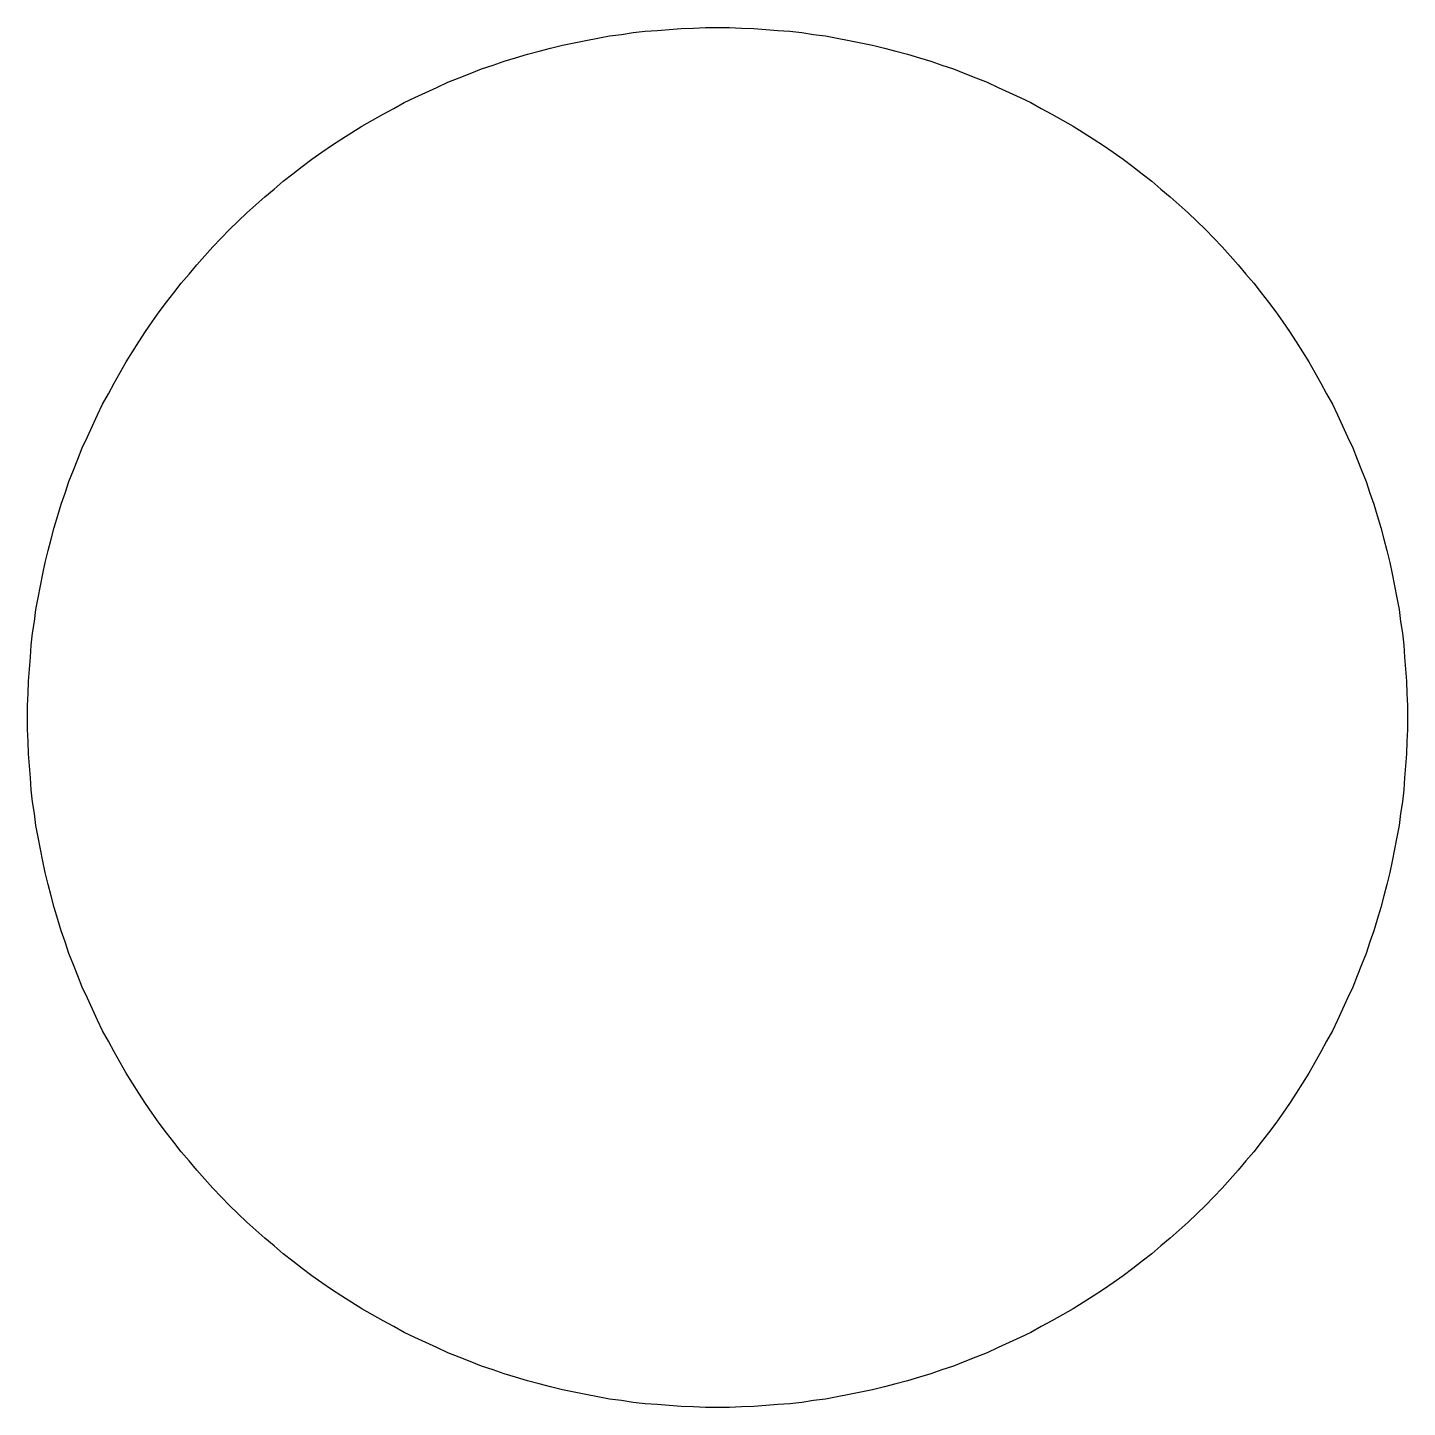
# Model space of a CAD drawing. Header units: metres. Extents: x 0 to 240, y -8 to 326.
# Drawn here: x 118.5 to 121.5, y 214.5 to 217.5 of the extents above; entities that cross this region are included whole.
import ezdxf

# ---------------------------------------------------------------- set-up
doc = ezdxf.new("R2010")
doc.units = ezdxf.units.M

msp = doc.modelspace()

# ---------------------------------------------------------------- linework, layer by layer
for p, q in [((119.948, 217.499), (119.974, 217.5)), ((119.974, 217.5), (120, 217.5)), ((120, 217.5), (120.026, 217.5)), ((120.026, 217.5), (120.052, 217.499)), ((119.688, 217.467), (119.714, 217.472)), ((119.714, 217.472), (119.74, 217.477)), ((119.74, 217.477), (119.765, 217.482)), ((119.765, 217.482), (119.791, 217.485)), ((119.791, 217.485), (119.817, 217.489)), ((119.817, 217.489), (119.843, 217.492)), ((119.843, 217.492), (119.869, 217.494)), ((119.869, 217.494), (119.895, 217.496)), ((119.895, 217.496), (119.921, 217.498)), ((119.921, 217.498), (119.948, 217.499)), ((120.052, 217.499), (120.079, 217.498)), ((120.079, 217.498), (120.105, 217.496)), ((120.105, 217.496), (120.131, 217.494)), ((120.131, 217.494), (120.157, 217.492)), ((120.157, 217.492), (120.183, 217.489)), ((120.183, 217.489), (120.209, 217.485)), ((120.209, 217.485), (120.235, 217.482)), ((120.235, 217.482), (120.26, 217.477)), ((120.26, 217.477), (120.286, 217.472)), ((120.286, 217.472), (120.312, 217.467)), ((119.561, 217.434), (119.587, 217.442)), ((119.587, 217.442), (119.612, 217.449)), ((119.612, 217.449), (119.637, 217.455)), ((119.637, 217.455), (119.663, 217.462)), ((119.663, 217.462), (119.688, 217.467)), ((120.312, 217.467), (120.337, 217.462)), ((120.337, 217.462), (120.363, 217.455)), ((120.363, 217.455), (120.388, 217.449)), ((120.388, 217.449), (120.413, 217.442)), ((120.413, 217.442), (120.439, 217.434)), ((119.462, 217.4), (119.487, 217.41)), ((119.487, 217.41), (119.512, 217.418)), ((119.512, 217.418), (119.536, 217.427)), ((119.536, 217.427), (119.561, 217.434)), ((120.439, 217.434), (120.464, 217.427)), ((120.464, 217.427), (120.488, 217.418)), ((120.488, 217.418), (120.513, 217.41)), ((120.513, 217.41), (120.538, 217.4)), ((119.39, 217.37), (119.414, 217.381)), ((119.414, 217.381), (119.438, 217.391)), ((119.438, 217.391), (119.462, 217.4)), ((120.538, 217.4), (120.562, 217.391)), ((120.562, 217.391), (120.586, 217.381)), ((120.586, 217.381), (120.61, 217.37)), ((119.342, 217.348), (119.366, 217.359)), ((119.366, 217.359), (119.39, 217.37)), ((120.61, 217.37), (120.634, 217.359)), ((120.634, 217.359), (120.658, 217.348)), ((119.273, 217.312), (119.296, 217.324)), ((119.296, 217.324), (119.319, 217.337)), ((119.319, 217.337), (119.342, 217.348)), ((120.658, 217.348), (120.681, 217.337)), ((120.681, 217.337), (120.704, 217.324)), ((120.704, 217.324), (120.727, 217.312)), ((119.227, 217.286), (119.25, 217.299)), ((119.25, 217.299), (119.273, 217.312)), ((120.727, 217.312), (120.75, 217.299)), ((120.75, 217.299), (120.773, 217.286)), ((119.183, 217.258), (119.205, 217.272)), ((119.205, 217.272), (119.227, 217.286)), ((120.773, 217.286), (120.795, 217.272)), ((120.795, 217.272), (120.817, 217.258)), ((119.14, 217.229), (119.161, 217.244)), ((119.161, 217.244), (119.183, 217.258)), ((120.817, 217.258), (120.839, 217.244)), ((120.839, 217.244), (120.86, 217.229)), ((119.097, 217.198), (119.118, 217.214)), ((119.118, 217.214), (119.14, 217.229)), ((120.86, 217.229), (120.882, 217.214)), ((120.882, 217.214), (120.903, 217.198)), ((119.056, 217.166), (119.077, 217.182)), ((119.077, 217.182), (119.097, 217.198)), ((120.903, 217.198), (120.923, 217.182)), ((120.923, 217.182), (120.944, 217.166)), ((119.016, 217.132), (119.036, 217.149)), ((119.036, 217.149), (119.056, 217.166)), ((120.944, 217.166), (120.964, 217.149)), ((120.964, 217.149), (120.984, 217.132)), ((118.977, 217.097), (118.996, 217.115)), ((118.996, 217.115), (119.016, 217.132)), ((120.984, 217.132), (121.004, 217.115)), ((121.004, 217.115), (121.023, 217.097)), ((118.958, 217.079), (118.977, 217.097)), ((121.023, 217.097), (121.042, 217.079)), ((118.921, 217.042), (118.939, 217.061)), ((118.939, 217.061), (118.958, 217.079)), ((121.042, 217.079), (121.061, 217.061)), ((121.061, 217.061), (121.079, 217.042)), ((118.885, 217.004), (118.903, 217.023)), ((118.903, 217.023), (118.921, 217.042)), ((121.079, 217.042), (121.097, 217.023)), ((121.097, 217.023), (121.115, 217.004)), ((118.868, 216.984), (118.885, 217.004)), ((121.115, 217.004), (121.132, 216.984)), ((118.834, 216.944), (118.851, 216.964)), ((118.851, 216.964), (118.868, 216.984)), ((121.132, 216.984), (121.149, 216.964)), ((121.149, 216.964), (121.166, 216.944)), ((118.818, 216.923), (118.834, 216.944)), ((121.166, 216.944), (121.182, 216.923)), ((118.786, 216.882), (118.802, 216.903)), ((118.802, 216.903), (118.818, 216.923)), ((121.182, 216.923), (121.198, 216.903)), ((121.198, 216.903), (121.214, 216.882)), ((118.771, 216.86), (118.786, 216.882)), ((121.214, 216.882), (121.229, 216.86)), ((118.756, 216.839), (118.771, 216.86)), ((121.229, 216.86), (121.244, 216.839)), ((118.728, 216.795), (118.742, 216.817)), ((118.742, 216.817), (118.756, 216.839)), ((121.244, 216.839), (121.258, 216.817)), ((121.258, 216.817), (121.272, 216.795)), ((118.714, 216.773), (118.728, 216.795)), ((121.272, 216.795), (121.286, 216.773)), ((118.688, 216.727), (118.701, 216.75)), ((118.701, 216.75), (118.714, 216.773)), ((121.286, 216.773), (121.299, 216.75)), ((121.299, 216.75), (121.312, 216.727)), ((118.676, 216.704), (118.688, 216.727)), ((121.312, 216.727), (121.324, 216.704)), ((118.663, 216.681), (118.676, 216.704)), ((121.324, 216.704), (121.337, 216.681)), ((118.652, 216.658), (118.663, 216.681)), ((121.337, 216.681), (121.348, 216.658)), ((118.63, 216.61), (118.641, 216.634)), ((118.641, 216.634), (118.652, 216.658)), ((121.348, 216.658), (121.359, 216.634)), ((121.359, 216.634), (121.37, 216.61)), ((118.619, 216.586), (118.63, 216.61)), ((121.37, 216.61), (121.381, 216.586)), ((118.609, 216.562), (118.619, 216.586)), ((121.381, 216.586), (121.391, 216.562)), ((118.6, 216.538), (118.609, 216.562)), ((121.391, 216.562), (121.4, 216.538)), ((118.582, 216.488), (118.59, 216.513)), ((118.59, 216.513), (118.6, 216.538)), ((121.4, 216.538), (121.41, 216.513)), ((121.41, 216.513), (121.418, 216.488)), ((118.573, 216.464), (118.582, 216.488)), ((121.418, 216.488), (121.427, 216.464)), ((118.566, 216.439), (118.573, 216.464)), ((121.427, 216.464), (121.434, 216.439)), ((118.558, 216.413), (118.566, 216.439)), ((121.434, 216.439), (121.442, 216.413)), ((118.551, 216.388), (118.558, 216.413)), ((121.442, 216.413), (121.449, 216.388)), ((118.538, 216.337), (118.545, 216.363)), ((118.545, 216.363), (118.551, 216.388)), ((121.449, 216.388), (121.455, 216.363)), ((121.455, 216.363), (121.462, 216.337)), ((118.533, 216.312), (118.538, 216.337)), ((121.462, 216.337), (121.467, 216.312)), ((118.528, 216.286), (118.533, 216.312)), ((121.467, 216.312), (121.472, 216.286)), ((118.523, 216.26), (118.528, 216.286)), ((121.472, 216.286), (121.477, 216.26)), ((118.518, 216.235), (118.523, 216.26)), ((121.477, 216.26), (121.482, 216.235)), ((118.515, 216.209), (118.518, 216.235)), ((121.482, 216.235), (121.485, 216.209)), ((118.508, 216.157), (118.511, 216.183)), ((118.511, 216.183), (118.515, 216.209)), ((121.485, 216.209), (121.489, 216.183)), ((121.489, 216.183), (121.492, 216.157)), ((118.506, 216.131), (118.508, 216.157)), ((121.492, 216.157), (121.494, 216.131)), ((118.504, 216.105), (118.506, 216.131)), ((121.494, 216.131), (121.496, 216.105)), ((118.502, 216.079), (118.504, 216.105)), ((121.496, 216.105), (121.498, 216.079)), ((118.501, 216.052), (118.502, 216.079)), ((121.498, 216.079), (121.499, 216.052)), ((118.5, 216.026), (118.501, 216.052)), ((121.499, 216.052), (121.5, 216.026)), ((118.5, 216), (118.5, 216.026)), ((118.5, 215.974), (118.5, 216)), ((121.5, 216.026), (121.5, 216)), ((121.5, 216), (121.5, 215.974)), ((118.501, 215.948), (118.5, 215.974)), ((121.5, 215.974), (121.499, 215.948)), ((118.502, 215.921), (118.501, 215.948)), ((121.499, 215.948), (121.498, 215.921)), ((118.504, 215.895), (118.502, 215.921)), ((121.498, 215.921), (121.496, 215.895)), ((118.506, 215.869), (118.504, 215.895)), ((121.496, 215.895), (121.494, 215.869)), ((118.508, 215.843), (118.506, 215.869)), ((121.494, 215.869), (121.492, 215.843)), ((118.511, 215.817), (118.508, 215.843)), ((121.492, 215.843), (121.489, 215.817)), ((118.515, 215.791), (118.511, 215.817)), ((118.518, 215.765), (118.515, 215.791)), ((121.485, 215.791), (121.482, 215.765)), ((121.489, 215.817), (121.485, 215.791)), ((118.523, 215.74), (118.518, 215.765)), ((121.482, 215.765), (121.477, 215.74)), ((118.528, 215.714), (118.523, 215.74)), ((121.477, 215.74), (121.472, 215.714)), ((118.533, 215.688), (118.528, 215.714)), ((121.472, 215.714), (121.467, 215.688)), ((118.538, 215.663), (118.533, 215.688)), ((121.467, 215.688), (121.462, 215.663)), ((118.545, 215.637), (118.538, 215.663)), ((121.462, 215.663), (121.455, 215.637)), ((118.551, 215.612), (118.545, 215.637)), ((118.558, 215.587), (118.551, 215.612)), ((121.449, 215.612), (121.442, 215.587)), ((121.455, 215.637), (121.449, 215.612)), ((118.566, 215.561), (118.558, 215.587)), ((121.442, 215.587), (121.434, 215.561)), ((118.573, 215.536), (118.566, 215.561)), ((121.434, 215.561), (121.427, 215.536)), ((118.582, 215.512), (118.573, 215.536)), ((121.427, 215.536), (121.418, 215.512)), ((118.59, 215.487), (118.582, 215.512)), ((121.418, 215.512), (121.41, 215.487)), ((118.6, 215.462), (118.59, 215.487)), ((118.609, 215.438), (118.6, 215.462)), ((121.4, 215.462), (121.391, 215.438)), ((121.41, 215.487), (121.4, 215.462)), ((118.619, 215.414), (118.609, 215.438)), ((121.391, 215.438), (121.381, 215.414)), ((118.63, 215.39), (118.619, 215.414)), ((121.381, 215.414), (121.37, 215.39)), ((118.641, 215.366), (118.63, 215.39)), ((121.37, 215.39), (121.359, 215.366)), ((118.652, 215.342), (118.641, 215.366)), ((118.663, 215.319), (118.652, 215.342)), ((121.348, 215.342), (121.337, 215.319)), ((121.359, 215.366), (121.348, 215.342)), ((118.676, 215.296), (118.663, 215.319)), ((121.337, 215.319), (121.324, 215.296)), ((118.688, 215.273), (118.676, 215.296)), ((121.324, 215.296), (121.312, 215.273)), ((118.701, 215.25), (118.688, 215.273)), ((118.714, 215.227), (118.701, 215.25)), ((121.299, 215.25), (121.286, 215.227)), ((121.312, 215.273), (121.299, 215.25)), ((118.728, 215.205), (118.714, 215.227)), ((121.286, 215.227), (121.272, 215.205)), ((118.742, 215.183), (118.728, 215.205)), ((121.272, 215.205), (121.258, 215.183)), ((118.756, 215.161), (118.742, 215.183)), ((118.771, 215.14), (118.756, 215.161)), ((121.244, 215.161), (121.229, 215.14)), ((121.258, 215.183), (121.244, 215.161)), ((118.786, 215.118), (118.771, 215.14)), ((121.229, 215.14), (121.214, 215.118)), ((118.802, 215.097), (118.786, 215.118)), ((121.214, 215.118), (121.198, 215.097)), ((118.818, 215.077), (118.802, 215.097)), ((118.834, 215.056), (118.818, 215.077)), ((121.182, 215.077), (121.166, 215.056)), ((121.198, 215.097), (121.182, 215.077)), ((118.851, 215.036), (118.834, 215.056)), ((121.166, 215.056), (121.149, 215.036)), ((118.868, 215.016), (118.851, 215.036)), ((118.885, 214.996), (118.868, 215.016)), ((121.132, 215.016), (121.115, 214.996)), ((121.149, 215.036), (121.132, 215.016)), ((118.903, 214.977), (118.885, 214.996)), ((121.115, 214.996), (121.097, 214.977)), ((118.921, 214.958), (118.903, 214.977)), ((118.939, 214.939), (118.921, 214.958)), ((121.079, 214.958), (121.061, 214.939)), ((121.097, 214.977), (121.079, 214.958)), ((118.958, 214.921), (118.939, 214.939)), ((118.977, 214.903), (118.958, 214.921)), ((121.042, 214.921), (121.023, 214.903)), ((121.061, 214.939), (121.042, 214.921)), ((118.996, 214.885), (118.977, 214.903)), ((121.023, 214.903), (121.004, 214.885)), ((119.016, 214.868), (118.996, 214.885)), ((119.036, 214.851), (119.016, 214.868)), ((120.984, 214.868), (120.964, 214.851)), ((121.004, 214.885), (120.984, 214.868)), ((119.056, 214.834), (119.036, 214.851)), ((119.077, 214.818), (119.056, 214.834)), ((120.944, 214.834), (120.923, 214.818)), ((120.964, 214.851), (120.944, 214.834)), ((119.097, 214.802), (119.077, 214.818)), ((119.118, 214.786), (119.097, 214.802)), ((120.903, 214.802), (120.882, 214.786)), ((120.923, 214.818), (120.903, 214.802)), ((119.14, 214.771), (119.118, 214.786)), ((119.161, 214.756), (119.14, 214.771)), ((120.86, 214.771), (120.839, 214.756)), ((120.882, 214.786), (120.86, 214.771)), ((119.183, 214.742), (119.161, 214.756)), ((119.205, 214.728), (119.183, 214.742)), ((120.817, 214.742), (120.795, 214.728)), ((120.839, 214.756), (120.817, 214.742)), ((119.227, 214.714), (119.205, 214.728)), ((119.25, 214.701), (119.227, 214.714)), ((120.773, 214.714), (120.75, 214.701)), ((120.795, 214.728), (120.773, 214.714)), ((119.273, 214.688), (119.25, 214.701)), ((119.296, 214.676), (119.273, 214.688)), ((120.727, 214.688), (120.704, 214.676)), ((120.75, 214.701), (120.727, 214.688)), ((119.319, 214.663), (119.296, 214.676)), ((119.342, 214.652), (119.319, 214.663)), ((119.366, 214.641), (119.342, 214.652)), ((120.658, 214.652), (120.634, 214.641)), ((120.681, 214.663), (120.658, 214.652)), ((120.704, 214.676), (120.681, 214.663)), ((119.39, 214.63), (119.366, 214.641)), ((119.414, 214.619), (119.39, 214.63)), ((120.61, 214.63), (120.586, 214.619)), ((120.634, 214.641), (120.61, 214.63)), ((119.438, 214.609), (119.414, 214.619)), ((119.462, 214.6), (119.438, 214.609)), ((119.487, 214.59), (119.462, 214.6)), ((119.512, 214.582), (119.487, 214.59)), ((120.513, 214.59), (120.488, 214.582)), ((120.538, 214.6), (120.513, 214.59)), ((120.562, 214.609), (120.538, 214.6)), ((120.586, 214.619), (120.562, 214.609)), ((119.536, 214.573), (119.512, 214.582)), ((119.561, 214.566), (119.536, 214.573)), ((119.587, 214.558), (119.561, 214.566)), ((120.439, 214.566), (120.413, 214.558)), ((120.464, 214.573), (120.439, 214.566)), ((120.488, 214.582), (120.464, 214.573)), ((119.612, 214.551), (119.587, 214.558)), ((119.637, 214.545), (119.612, 214.551)), ((119.663, 214.538), (119.637, 214.545)), ((119.688, 214.533), (119.663, 214.538)), ((119.714, 214.528), (119.688, 214.533)), ((120.312, 214.533), (120.286, 214.528)), ((120.337, 214.538), (120.312, 214.533)), ((120.363, 214.545), (120.337, 214.538)), ((120.388, 214.551), (120.363, 214.545)), ((120.413, 214.558), (120.388, 214.551)), ((119.74, 214.523), (119.714, 214.528)), ((119.765, 214.518), (119.74, 214.523)), ((119.791, 214.515), (119.765, 214.518)), ((119.817, 214.511), (119.791, 214.515)), ((119.843, 214.508), (119.817, 214.511)), ((119.869, 214.506), (119.843, 214.508)), ((119.895, 214.504), (119.869, 214.506)), ((119.921, 214.502), (119.895, 214.504)), ((119.948, 214.501), (119.921, 214.502)), ((119.974, 214.5), (119.948, 214.501)), ((120, 214.5), (119.974, 214.5)), ((120.026, 214.5), (120, 214.5)), ((120.052, 214.501), (120.026, 214.5)), ((120.079, 214.502), (120.052, 214.501)), ((120.105, 214.504), (120.079, 214.502)), ((120.131, 214.506), (120.105, 214.504)), ((120.157, 214.508), (120.131, 214.506)), ((120.183, 214.511), (120.157, 214.508)), ((120.209, 214.515), (120.183, 214.511)), ((120.235, 214.518), (120.209, 214.515)), ((120.26, 214.523), (120.235, 214.518)), ((120.286, 214.528), (120.26, 214.523))]:
    msp.add_line(p, q)

doc.saveas('drawing.dxf')
